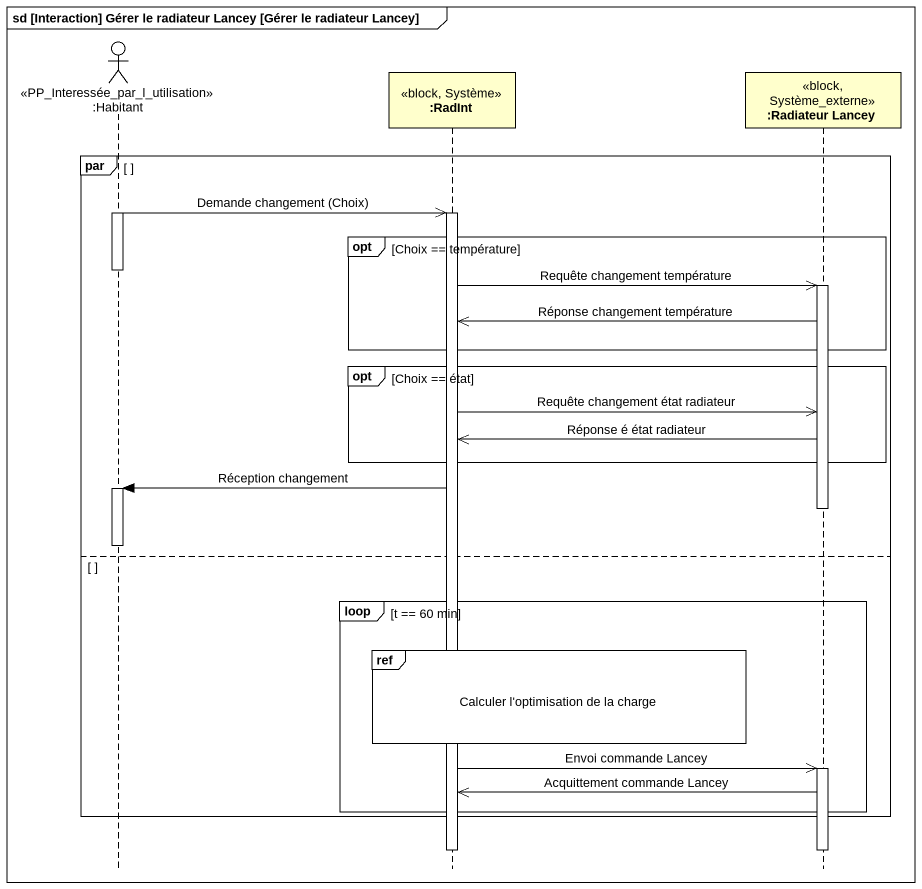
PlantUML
@startuml
mainframe sd [Interaction] Gérer le radiateur Lancey [Gérer le radiateur Lancey]
hide footbox
actor ":Habitant" as Habitant <<PP_Interessée_par_l_utilisation>>
participant ":RadInt" as RadInt <<block, Système>>
participant ":Radiateur Lancey" as Radiateur_Lancey <<block, Système_externe>>

par
  activate Habitant
  Habitant ->> RadInt : Demande changement (Choix)
  activate RadInt
  opt Choix == température
    deactivate Habitant
    RadInt ->> Radiateur_Lancey : Requête changement température
    activate Radiateur_Lancey
    Radiateur_Lancey ->> RadInt : Réponse changement température
  end
  opt Choix == état
    RadInt ->> Radiateur_Lancey : Requête changement état radiateur
    Radiateur_Lancey ->> RadInt : Réponse é état radiateur
  end
  RadInt -> Habitant : Réception changement
  activate Habitant
  deactivate Radiateur_Lancey
  deactivate Habitant
else
  loop t == 60 min
    ref over RadInt : Calculer l'optimisation de la charge
    RadInt ->> Radiateur_Lancey : Envoi commande Lancey
    activate Radiateur_Lancey
    Radiateur_Lancey ->> RadInt : Acquittement commande Lancey
  end
end
deactivate RadInt
deactivate Radiateur_Lancey
@enduml
